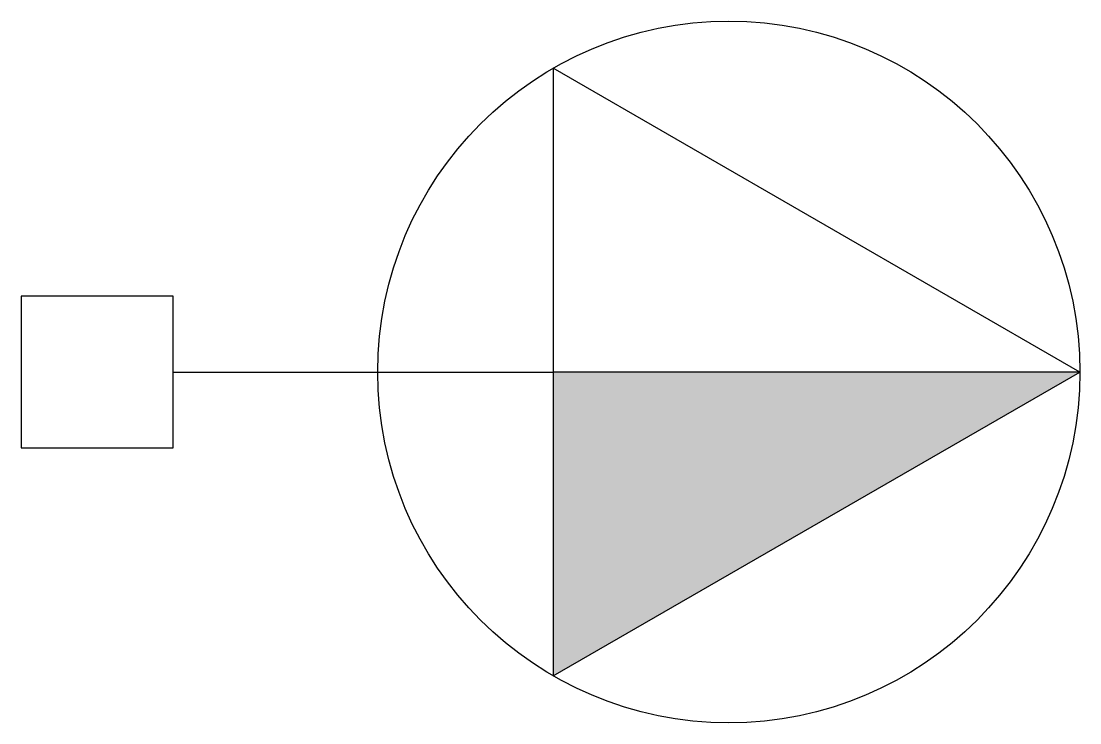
# Model space of a CAD drawing. Header units: millimetres. Extents: x -3108.561 to -3108.004, y 3750.198 to 3750.568.
import ezdxf

# ---------------------------------------------------------------- set-up
doc = ezdxf.new("R2010")
doc.units = ezdxf.units.MM
doc.header["$LTSCALE"] = 10
doc.layers.add('Ele_tomadas', color=2, linetype='Continuous')

msp = doc.modelspace()

# ---------------------------------------------------------------- hatches: boundary and pattern name
at = {"layer": 'Ele_tomadas'}
msp.add_hatch(color=1, dxfattribs=at).paths.add_polyline_path([(-3108.00433, 3750.38307), (-3108.28146, 3750.38307), (-3108.28146, 3750.22307)])

# ---------------------------------------------------------------- linework, layer by layer
at = {"layer": 'Ele_tomadas', "color": 5}
msp.add_line((-3108.48146, 3750.38307), (-3108.28146, 3750.38307), dxfattribs=at)
at = {"layer": 'Ele_tomadas', "color": 1}
msp.add_line((-3108.00433, 3750.38307), (-3108.28146, 3750.38307), dxfattribs=at)
at = {"layer": 'Ele_tomadas', "color": 3}
for points in [[(-3108.28146, 3750.22307), (-3108.00433, 3750.38307), (-3108.28146, 3750.54307)], [(-3108.56146, 3750.34307), (-3108.48146, 3750.34307), (-3108.48146, 3750.42307), (-3108.56146, 3750.42307)]]:
    msp.add_lwpolyline(points, close=True, dxfattribs=at)
at = {"layer": 'Ele_tomadas', "color": 2}
msp.add_circle((-3108.18908, 3750.38307), 0.18475, dxfattribs=at)

doc.saveas('drawing.dxf')
